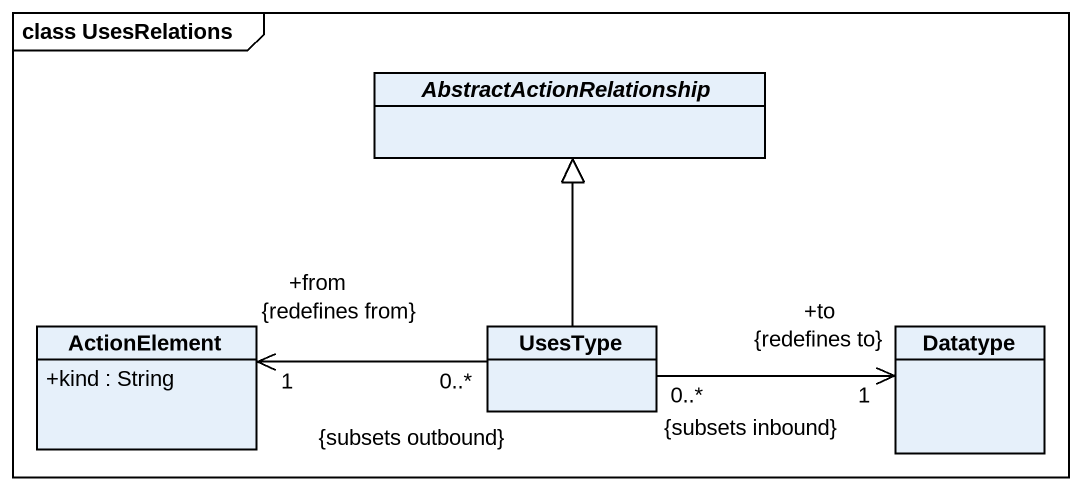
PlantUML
@startuml
mainframe class UsesRelations
hide circle
hide empty members
skinparam classAttributeIconSize 0
abstract class AbstractActionRelationship
class ActionElement {
  +kind : String
}
class UsesType
class Datatype
UsesType -up-|> AbstractActionRelationship
UsesType "0..*\n{subsets outbound}" -left-> "+from\n1\n{redefines from}" ActionElement
UsesType "0..*\n{subsets inbound}" -right-> "+to\n1\n{redefines to}" Datatype
@enduml
